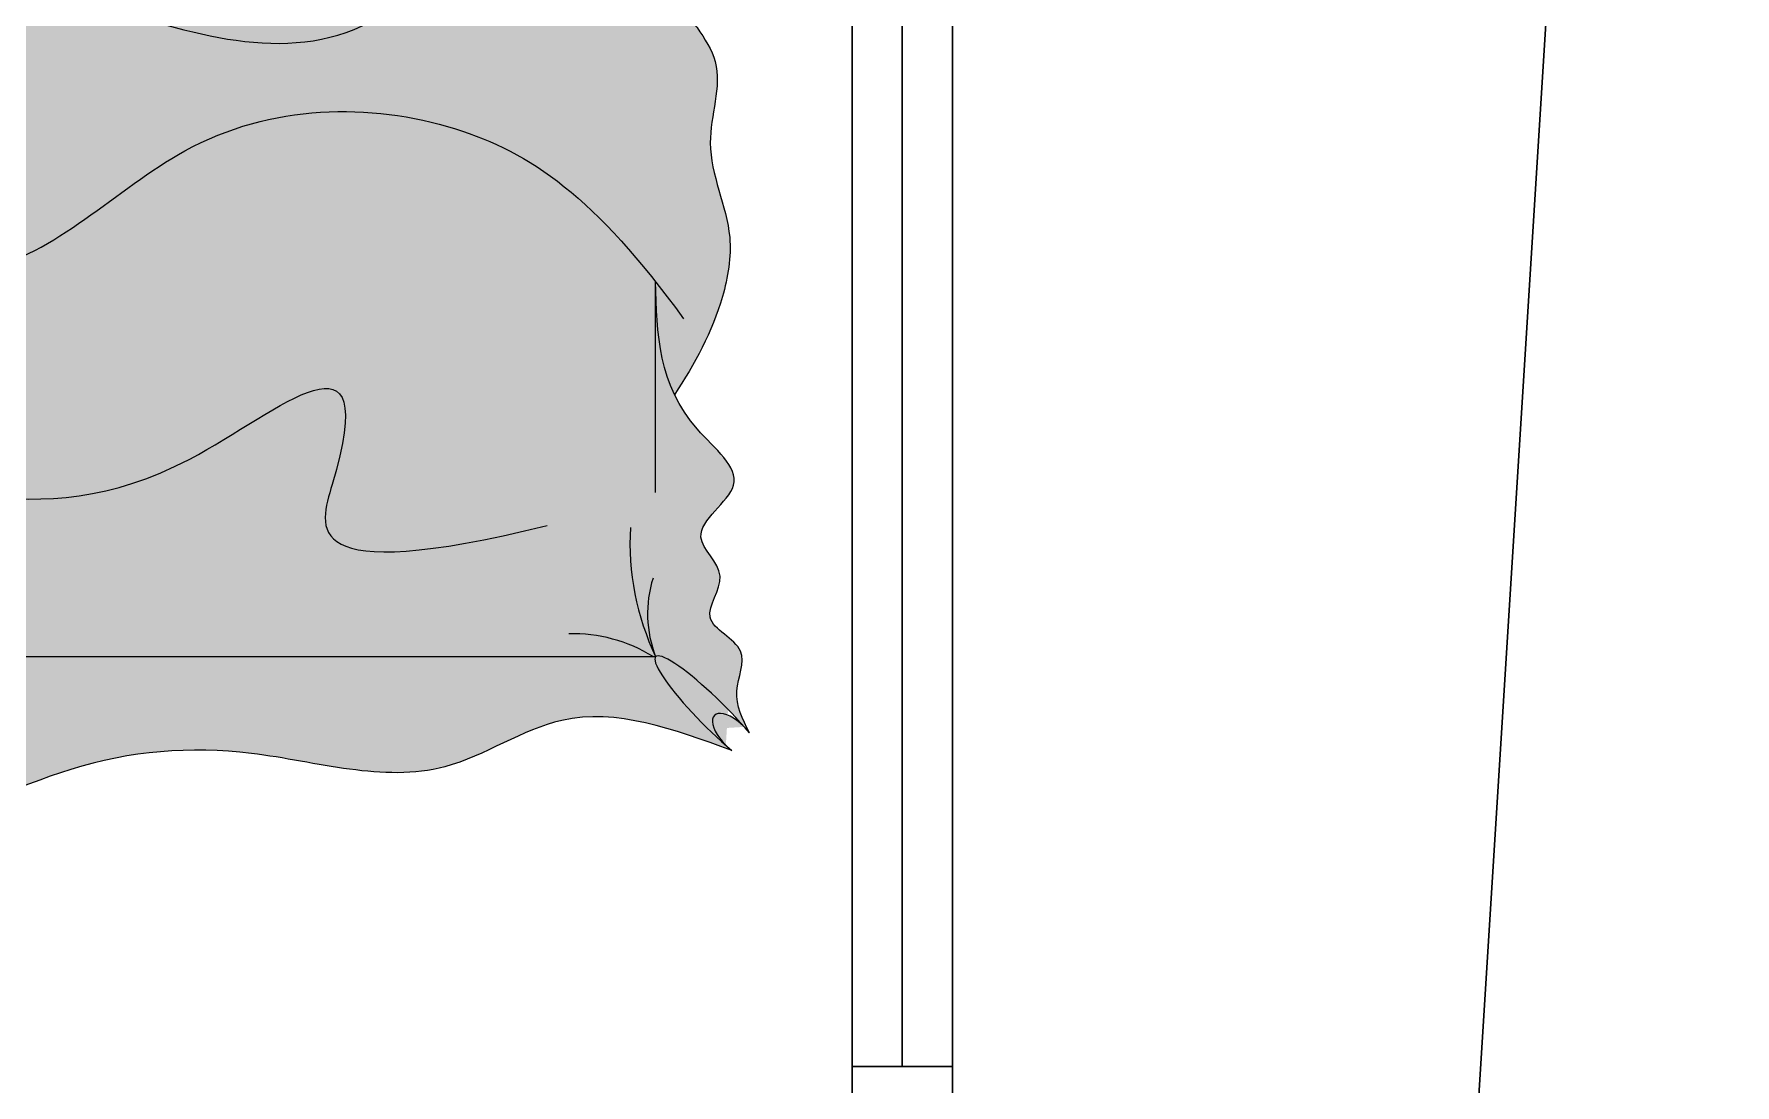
# Model space of a CAD drawing. Header units: inches. Extents: x 64086 to 138972, y -13497 to 16809.
# Drawn here: x 100538.9 to 100623.5, y -10471.1 to -10418.8 of the extents above; entities that cross this region are included whole.
import ezdxf

# ---------------------------------------------------------------- set-up
doc = ezdxf.new("R2010")
doc.units = ezdxf.units.IN
doc.header["$LTSCALE"] = 0.5
doc.header["$MEASUREMENT"] = 0
for name, color, linetype, lineweight in [('estofado', 7, 'Continuous', 25), ('Light fixture', 5, 'Continuous', 13), ('WALL', 7, 'Continuous', 30)]:
    doc.layers.add(name, color=color, linetype=linetype, lineweight=lineweight)

# ---------------------------------------------------------------- blocks, each defined once
blk = doc.blocks.new('Cama Box Regencia LOLA')
at = {"layer": 'estofado', "lineweight": 5, "ltscale": 0.2}
h = blk.add_hatch(color=256, dxfattribs=at)
h.dxf.hatch_style = 1
h.set_gradient(color1=(206, 178, 131), color2=(227, 212, 186), one_color=1, tint=0.8100000023841858, name='CYLINDER')
edge = h.paths.add_edge_path()
edge.add_arc((0.7481853614966667, -0.7671620038115634), 0.0999999999999888, 342.0511336145293, 447.9851299725767)
edge.add_spline(control_points=[(0.75170124833312, -0.667223830225339), (0.7071737530245628, -0.6656573253703186), (0.5966687145298692, -0.6736247633211292), (0.5029779388527231, -0.7406836481117125), (0.4449816270195015, -0.7810438091316314)], knot_values=[1.431590322817835, 1.431590322817835, 1.431590322817835, 1.431590322817835, 1.564143808620479, 1.770695287284994, 1.770695287284994, 1.770695287284994, 1.770695287284994], degree=3, periodic=0)
edge.add_spline(control_points=[(0.4449816270195015, -0.7810438091316314), (0.4388957332065502, -0.7852790380018178), (0.4327996148541615, -0.7895089160493285), (0.4266849906533707, -0.7937075488798087)], knot_values=[1.409915662372815, 1.409915662372815, 1.409915662372815, 1.409915662372815, 1.431590322817835, 1.431590322817835, 1.431590322817835, 1.431590322817835], degree=3, periodic=0)
edge.add_spline(control_points=[(0.4266849906533707, -0.7937075488798087), (0.4121061736600495, -0.8037181558521524), (0.3974221570825875, -0.8135511441712993), (0.38252069863222, -0.8228555492498799)], knot_values=[1.358237767273037, 1.358237767273037, 1.358237767273037, 1.358237767273037, 1.409915662372815, 1.409915662372815, 1.409915662372815, 1.409915662372815], degree=3, periodic=0)
edge.add_line((0.3825206986330159, -0.8228555492493115), (0.343533776286904, -0.8455058148063586))
edge.add_spline(control_points=[(0.3435337761924302, -0.8455058148550165), (0.2379119018048641, -0.902164522335795), (-0.07016409023117376, -0.9707493164995071), (-0.4885706936571523, -0.9465888221488967), (-0.7271039467997298, -1.094596787649039), (-0.8000000000000682, -1.145824641594743)], knot_values=[0.1168958193630798, 0.1168958193630798, 0.1168958193630798, 0.1168958193630798, 0.472987340393773, 1.050968873998409, 1.313793384411202, 1.313793384411202, 1.313793384411202, 1.313793384411202], degree=3, periodic=0)
edge.add_spline(control_points=[(-0.8000000000000682, -1.145824641594743), (-0.8038896190357718, -1.148558079512441), (-0.8077744942224854, -1.151305646504738), (-0.8116551946761774, -1.1540656475172)], knot_values=[0.1028719158199011, 0.1028719158199011, 0.1028719158199011, 0.1028719158199011, 0.1168958193630799, 0.1168958193630799, 0.1168958193630799, 0.1168958193630799], degree=3, periodic=0)
edge.add_arc((-0.7536973518524519, -1.235557294053706), 0.1000000000000352, 125.4208969883762, 169.6981795679069)
edge.add_spline(control_points=[(-0.852085287466366, -1.217673946333093), (-0.8521399740518518, -1.217974812833916), (-0.8565649010855623, -1.242328483616745), (-0.8662697220019027, -1.297321141147904), (-0.8487158298532904, -1.348967421722421), (-0.8348745804664759, -1.381844109035796)], knot_values=[0.3128349436863077, 0.3128349436863077, 0.3128349436863077, 0.3128349436863077, 0.3137509534211996, 0.386958004641742, 0.4759027329026081, 0.4759027329026081, 0.4759027329026081, 0.4759027329026081], degree=3, periodic=0)
edge.add_spline(control_points=[(-0.8348745804664759, -1.38184410903591), (-0.8226532004149476, -1.36782329839906), (-0.8056354908857202, -1.352141651537124), (-0.7460155199962628, -1.321708020003371)], knot_values=[0.006245697065623623, 0.006245697065623623, 0.006245697065623623, 0.006245697065623623, 0.05547592591471932, 0.05547592591471932, 0.05547592591471932, 0.05547592591471932], degree=3, periodic=0)
edge.add_spline(control_points=[(-0.7460155200169538, -1.321708019985465), (-0.6188339616464873, -1.250809435742781), (-0.3488365122128698, -1.179158668568903), (0.03381488489310414, -1.279726484458706), (0.3977250465933366, -1.412092721352792), (0.6449024721503065, -1.106270719748693), (0.7873766543807506, -1.256744909425322), (0.8547271521993025, -1.327877176513539)], knot_values=[0.09918525235884462, 0.09918525235884462, 0.09918525235884462, 0.09918525235884462, 0.5236467270390676, 0.9270872950244264, 1.289918234564769, 1.564439021262726, 1.810554634340499, 1.810554634340499, 1.810554634340499, 1.810554634340499], degree=3, periodic=0)
edge.add_arc((0.5509678495186563, -1.223443291813453), 0.3212104454069235, 341.0267878798242, 383.7782184284114)
edge.add_arc((1.292676354991499, -0.9435407756057543), 0.4723459732861395, 162.0511336103901, 198.5657216587826, ccw=False)
h = blk.add_hatch(color=256, dxfattribs=at)
h.dxf.hatch_style = 1
h.set_gradient(color1=(206, 178, 131), color2=(233, 221, 200), one_color=1, tint=0.8500000238418579, name='CURVED')
edge = h.paths.add_edge_path()
edge.add_spline(control_points=[(0.9233883396182136, -2.254908822900802), (0.9143712174658276, -2.237158585978875), (0.8971704820246487, -2.203298877287921), (0.929510580184342, -2.140290914518346), (0.8486515681192941, -2.109578611482391), (0.9047062348403188, -2.046222426005954), (0.8299480774321637, -1.990932361540615), (0.938747920058745, -1.926924968017261), (0.8590435458045249, -1.86767849203585), (0.8322262745575699, -1.826028043643362), (0.8247981799574973, -1.810442049687992)], knot_values=[0, 0, 0, 0, 0.05758329000353637, 0.1098437972159638, 0.1698138218664433, 0.2255174829302509, 0.2824861515521905, 0.3632291183773252, 0.45098420656959, 0.5012091817853866, 0.5012091817853866, 0.5012091817853866, 0.5012091817853866], degree=3, periodic=0)
edge.add_spline(control_points=[(0.8247981799572699, -1.810442049688447), (0.851243023799384, -1.769990096378137), (0.8869160776755507, -1.705010622333873), (0.9070359522544322, -1.586338752195843), (0.8536462472426365, -1.488247672851344), (0.8944567470317679, -1.387739666353696), (0.8643796102055603, -1.342420998864782), (0.8547271521993025, -1.327877176513539)], knot_values=[0, 0, 0, 0, 0.1438744691785906, 0.2224893870322766, 0.3492927143212738, 0.4561786976395368, 0.5066917301592303, 0.5066917301592303, 0.5066917301592303, 0.5066917301592303], degree=3, periodic=0)
edge.add_spline(control_points=[(0.8547271521993025, -1.327877176513539), (0.7873766543807506, -1.256744909425322), (0.6449024721503065, -1.106270719748693), (0.3977250465933366, -1.412092721352792), (0.03381488489310414, -1.279726484458706), (-0.3488365122128698, -1.179158668568903), (-0.6188339616464873, -1.250809435742781), (-0.7460155200169538, -1.321708019985465)], knot_values=[0.09918525235884457, 0.09918525235884457, 0.09918525235884457, 0.09918525235884457, 0.3453008654366168, 0.6198216521345741, 0.9826525916749167, 1.386093159660275, 1.810554634340499, 1.810554634340499, 1.810554634340499, 1.810554634340499], degree=3, periodic=0)
edge.add_spline(control_points=[(-0.7460155199962628, -1.321708020003371), (-0.8056354908857202, -1.352141651537124), (-0.8226532004149476, -1.36782329839906), (-0.8348745804664759, -1.38184410903591)], knot_values=[0.006245697065623626, 0.006245697065623626, 0.006245697065623626, 0.006245697065623626, 0.05547592591471932, 0.05547592591471932, 0.05547592591471932, 0.05547592591471932], degree=3, periodic=0)
edge.add_spline(control_points=[(-0.8348745804664759, -1.38184410903591), (-0.8364250716851984, -1.383622888820184), (-0.8378983647115774, -1.385374937005849), (-0.8393716577378427, -1.387126985191514)], knot_values=[0, 0, 0, 0, 0.006245697065623623, 0.006245697065623623, 0.006245697065623623, 0.006245697065623623], degree=3, periodic=0)
edge.add_arc((-0.6180450437709624, -1.576392779500168), 0.2912164331649039, 139.4648411061638, 203.3711573294546)
edge.add_arc((-0.7011750866292914, -1.609837078845487), 0.2016528082906132, 204.0179006417974, 212.6189639884946)
edge.add_spline(control_points=[(-0.8710220093900034, -1.718537943240506), (-0.8696870122217888, -1.721658691442997), (-0.8597709916446092, -1.746046247230936), (-0.8464685798230676, -1.804421032451444), (-0.8889886899278281, -1.889951451602371), (-0.8378676506146121, -1.973422824210047), (-0.8371590179440318, -2.05992368952792), (-0.8871569320951949, -2.144598622072579), (-0.908935644436724, -2.210906123939594), (-0.9233883398977696, -2.254908823284268)], knot_values=[0, 0, 0, 0, 0.01015006490093628, 0.07858295845119123, 0.1732273504791735, 0.2688802694005398, 0.3498050162211251, 0.4202002266429895, 0.5590752189863636, 0.5590752189863636, 0.5590752189863636, 0.5590752189863636], degree=3, periodic=0)
edge.add_ellipse((-0.9040800600764669, -2.258882422916315), major_axis=(0.02678801718332123, 0.02678801718332124), ratio=0.4535320972039226, start_angle=91.88892384720953, end_angle=106.6319524287637, ccw=False)
edge.add_ellipse((-0.8772920428931457, -2.232094405732994), major_axis=(0.07729204289273638, 0.07729204289273639), ratio=0.168252450050839, start_angle=-6.260734153329395e-10, end_angle=110.97777841448749, ccw=False)
edge.add_line((-0.8000000000002956, -2.154802362840428), (0.7999592378284888, -2.154802362840428))
edge.add_arc((0.9462065466516378, -2.098298447668867), 0.1567831871334379, 200.9447658774159, 201.1244713640487, ccw=False)
edge.add_arc((1.11597932755376, -2.004946707326951), 0.3497136727815615, 205.2898146244752, 205.3730108333857)
edge.add_ellipse((0.877292042893032, -2.232094405732994), major_axis=(-0.07729204289273639, 0.07729204289273639), ratio=0.168252450050839, start_angle=249.0222215855125, end_angle=359.9999999996835, ccw=False)
edge.add_ellipse((0.9040800600763532, -2.258882422916315), major_axis=(-0.02678801718332124, 0.02678801718332124), ratio=0.4535320972039226, start_angle=253.3680475712363, end_angle=268.1110761527904, ccw=False)
h = blk.add_hatch(color=256, dxfattribs=at)
h.dxf.hatch_style = 1
h.set_gradient(color1=(206, 178, 131), color2=(233, 221, 200), one_color=1, tint=0.8500000238418579, name='CURVED')
edge = h.paths.add_edge_path()
edge.add_spline(control_points=[(-0.9001064604443627, -2.278190702737561), (-0.8662593713322622, -2.263084355976446), (-0.802833199189422, -2.234776522858454), (-0.7685206103102473, -2.343981002846874), (-0.6122536186376237, -2.322828464485212), (-0.4353754265674752, -2.183795504726106), (-0.2043351766035357, -2.412166101990749), (0.03574215715559603, -2.284345446973191), (0.2724023732024534, -2.265741378418682), (0.4990197572961961, -2.339647395113616), (0.6925408411253784, -2.202138696866825), (0.8240737498149429, -2.250332331133734), (0.900106460444249, -2.278190702737561)], knot_values=[0, 0, 0, 0, 0.09151940398442315, 0.1714985135733706, 0.2551966802733756, 0.4993431682155844, 0.7776132872898074, 0.9991109890269537, 1.23769004728933, 1.492615491211055, 1.658192352121012, 1.885025012049535, 1.885025012049535, 1.885025012049535, 1.885025012049535], degree=3, periodic=0)
edge.add_ellipse((0.9040800600763532, -2.258882422916315), major_axis=(-0.02678801718332124, 0.02678801718332124), ratio=0.4535320972039226, start_angle=451.8889238497474, end_angle=466.6319524285684, ccw=False)
edge.add_ellipse((0.877292042893032, -2.232094405732994), major_axis=(-0.07729204289273639, 0.07729204289273639), ratio=0.168252450050839, start_angle=359.9999999996835, end_angle=470.9777784154059, ccw=False)
edge.add_arc((0.9462065466977947, -2.098298447788181), 0.1567831871334379, 201.1244713173118, 201.142614633458, ccw=False)
edge.add_line((0.7999592378286025, -2.154802362840428), (-0.8000000000004093, -2.154802362840428))
edge.add_ellipse((-0.8772920428931457, -2.232094405732994), major_axis=(0.07729204289273638, 0.07729204289273639), ratio=0.168252450050839, start_angle=-110.97777841540602, end_angle=-6.260734153329395e-10, ccw=False)
edge.add_ellipse((-0.9040800600764669, -2.258882422916315), major_axis=(0.02678801718332123, 0.02678801718332124), ratio=0.4535320972039226, start_angle=-106.63195242856841, end_angle=-91.88892384974741, ccw=False)
h = blk.add_hatch(color=256, dxfattribs=at)
h.dxf.hatch_style = 1
h.set_gradient(color1=(206, 178, 131), color2=(233, 221, 200), one_color=1, tint=0.8500000238418579, name='CURVED')
edge = h.paths.add_edge_path()
edge.add_ellipse((0.877292042893032, -2.232094405732994), major_axis=(-0.07729204289273639, 0.07729204289273639), ratio=0.168252450050839, start_angle=249.0222215855125, end_angle=359.9999999996834)
edge.add_ellipse((0.877292042893032, -2.232094405732994), major_axis=(-0.07729204289273639, 0.07729204289273639), ratio=0.168252450050839, start_angle=359.9999999996834, end_angle=470.977778415406)
edge.add_ellipse((0.9040800600763532, -2.258882422916315), major_axis=(-0.02678801718332124, 0.02678801718332124), ratio=0.4535320972039226, start_angle=268.1110761527904, end_angle=451.8889238497474, ccw=False)
at = {"layer": 'estofado', "ltscale": 0.2}
for p, q in [((0.8000000000000682, -1.939064283336336), (0.8000000000000682, -1.662039728679133)), ((-0.7999999999999545, -2.154802362840428), (0.8000000000000682, -2.154802362840428))]:
    blk.add_line(p, q, dxfattribs=at)
for centre, radius, start, end in [((1.115979327644368, -2.004946707518741), 0.3497136727815545, 176.7524727679717, 205.3730107986517), ((0.9462065466502736, -2.0982984476654), 0.1567831871334492, 162.6474673821321, 201.1361021892849), ((0.6916068347399005, -2.322769188842187), 0.1980600766927276, 58.00128564681781, 91.65506450328792)]:
    blk.add_arc(centre, radius, start, end, dxfattribs=at)
for centre, major_axis, ratio, start_param, end_param in [((0.877292042893032, -2.232094405732994), (-0.07729204289273639, 0.07729204289273639), 0.168252450050839, 4.250341947992563, 8.31602866635556), ((0.9040800600763532, -2.258882422916315), (-0.02678801718332124, 0.02678801718332124), 0.4535320972039226, 4.422106649467695, 8.144263964888069)]:
    blk.add_ellipse(centre, major_axis=major_axis, ratio=ratio, start_param=start_param, end_param=end_param, dxfattribs=at)
for points, knots in [([(-0.7460155200169538, -1.321708019985465), (-0.6188339616464873, -1.250809435742781), (-0.3488365122128698, -1.179158668568903), (0.03381488489310414, -1.279726484458706), (0.3977250465933366, -1.412092721352792), (0.6449024721503065, -1.106270719748693), (0.7873766543807506, -1.256744909425322), (0.8547271521993025, -1.327877176513539)], [0.09918525235884462, 0.09918525235884462, 0.09918525235884462, 0.09918525235884462, 0.5236467270390676, 0.9270872950244264, 1.289918234564769, 1.564439021262726, 1.810554634340499, 1.810554634340499, 1.810554634340499, 1.810554634340499]), ([(0.8547271521993025, -1.327877176513539), (0.8643796102055603, -1.342420998864782), (0.8944567470317679, -1.387739666353696), (0.8536462472426365, -1.488247672851344), (0.9070359522544322, -1.586338752195843), (0.8869160776755507, -1.705010622333873), (0.851243023799384, -1.769990096378137), (0.8247981799572699, -1.810442049688447)], [0, 0, 0, 0, 0.05051303251969353, 0.1573990158379565, 0.2842023431269537, 0.3628172609806397, 0.5066917301592303, 0.5066917301592303, 0.5066917301592303, 0.5066917301592303]), ([(-0.8337777191962914, -1.686127396833001), (-0.7936227331957753, -1.590003258421234), (-0.5563859991466416, -1.394748990587914), (-0.1321102153461879, -1.78318204756539), (0.1908245506583626, -1.429131816234076), (0.5373208507353411, -1.424480211867206), (0.7201027249375329, -1.549855593291284), (0.8367741553947781, -1.710681086271791)], [0.02990117116359543, 0.02990117116359543, 0.02990117116359543, 0.02990117116359543, 0.2769669118207226, 0.7971145189980144, 1.09366919933465, 1.464665995707328, 1.788488893467898, 1.788488893467898, 1.788488893467898, 1.788488893467898])]:
    blk.add_open_spline(points, degree=3, knots=knots, dxfattribs=at)
for points in [[(0.9233883396182136, -2.254908822900802), (0.9068129215766021, -2.199762736871264), (0.9116905828278732, -2.147730352389885), (0.8716622083334187, -2.103074635041366), (0.8847095949823824, -2.048920562641001), (0.8596184744261564, -1.997775036211124), (0.902594055925988, -1.92941915799662), (0.8548582183713052, -1.855783261067302), (0.8000000000000682, -1.662039728679133)], [(0.900106460444249, -2.278190702737561), (0.6767604749321663, -2.238572192342986), (0.522803985274436, -2.299507372338326), (0.2684734771070225, -2.282101207511062), (0.03081051413289515, -2.30298859776741), (-0.184443895134109, -2.355207092249259), (-0.443194025898606, -2.252822381481792), (-0.6756850226897768, -2.327357232293764), (-0.7593005548252449, -2.323638913501043), (-0.8100608795904236, -2.261832381480758), (-0.9001064604443627, -2.278190702737561)]]:
    blk.add_spline(points, degree=3, dxfattribs=at)
at = {"layer": 'estofado', "lineweight": 5, "ltscale": 0.2}
blk.add_open_spline([(-0.6667836004502306, -1.991594303623287), (-0.4801926263546648, -1.924290517138388), (-0.2421721137753821, -1.866692280098164), (0.06725089942324303, -2.056782250863193), (0.4752270537671848, -1.673138005031376), (0.3282580065483671, -2.063228784622481), (0.6572625331713198, -1.982435509858419)], degree=3, knots=[0.02990117116359543, 0.02990117116359543, 0.02990117116359543, 0.02990117116359543, 0.2769669118207226, 0.7971145189980144, 1.09366919933465, 1.16835959978728, 1.16835959978728, 1.16835959978728, 1.16835959978728], dxfattribs=at)

msp = doc.modelspace()

# ---------------------------------------------------------------- linework, layer by layer
at = {"layer": 'Light fixture', "lineweight": 30, "ltscale": 15}
msp.add_line((100582.1247822837, -10398.22237735492), (100582.1247822837, -10470.15934099174), dxfattribs=at)
msp.add_lwpolyline([(100579.6247822837, -10398.22237735492), (100584.6247822837, -10398.22237735492), (100584.6247822837, -10470.15934099174), (100579.6247822837, -10470.15934099174)], close=True, dxfattribs=at)
at = {"layer": 'WALL', "lineweight": 30, "ltscale": 15}
for p, q in [((100555.5013236361, -11356.47547917418), (100623.543941519, -10267.59936034723)), ((100579.6247822837, -10498.59936034723), (100579.6247822837, -10368.59936034723)), ((100584.6247822837, -10505.59936034723), (100584.6247822837, -10368.59936034723))]:
    msp.add_line(p, q, dxfattribs=at)

# ---------------------------------------------------------------- block references
at = {"layer": 'estofado', "lineweight": 5, "xscale": 37.82399019842543, "yscale": 37.82399019842543, "zscale": 37.82399019842543}
msp.add_blockref('Cama Box Regencia LOLA', (100539.5960216551, -10368.27630502411), dxfattribs=at)

doc.saveas('drawing.dxf')
